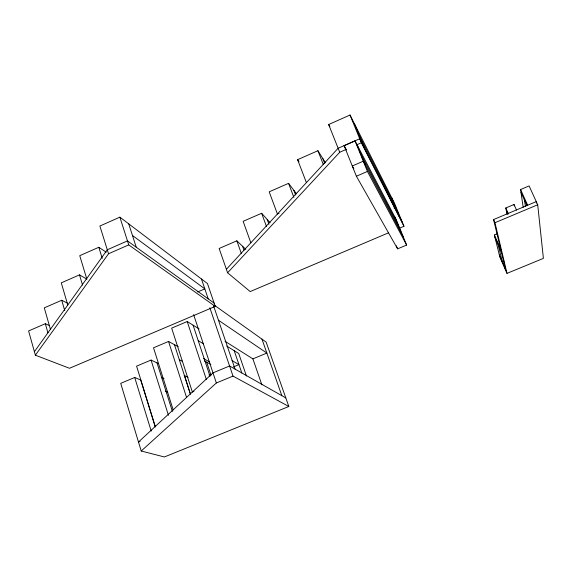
<?xml version="1.0" encoding="UTF-8"?>
<svg xmlns="http://www.w3.org/2000/svg" width="572" height="572" viewBox="0 0 572 572"><rect width="100%" height="100%" fill="white"/><g stroke="black" fill="none" stroke-linecap="round" stroke-linejoin="round"><path stroke-width="0.86" d="M34.392 351.694L107.293 249.771L127.456 240.905L214.128 303.11M35.364 355.183L108.537 253.768L128.736 244.895L215.244 306.392L69.484 368.282L35.364 355.183L28.6 330.945L45.331 323.702L49.306 325.489M226.383 269.276L338.131 148.262L359.702 138.774L402.609 222.98M388.338 232.904L250.171 291.57L227.599 272.772L339.725 152.259L346.124 149.442M141.22 451.015L216.352 382.975L232.997 376.097L288.831 406.492L164.4 456.971L141.22 451.015L120.713 383.347L134.699 377.484L140.712 380.008L155.269 427.027M215.244 306.392L207.464 283.54L119.877 217.153L99.885 226.026L108.537 253.768M339.725 152.259L328.65 124.517L350.021 115.029L394.566 203.389L403.961 226.269L399.849 228.013M106.199 252.166L98.806 247.276L79.744 255.677L86.672 278.6M306.406 182.618L297.59 159.681L317.91 150.722L325.225 162.419M344.13 145.696L355.026 140.905L396.21 219.612L406.62 245.059L397.611 248.856L356.392 176.24L344.13 145.696L346.51 149.993M356.528 144.88L361.332 142.771L403.961 226.269M86.873 279.157L79.494 274.875L61.276 282.854L67.782 305.012M296.532 193.872L288.56 183.34L269.19 191.82L277.42 214.007L279.05 213.299M67.596 303.267L61.726 300.264L44.287 307.858L50.415 329.293M270.077 222.658L261.633 213.27L243.136 221.314L250.843 242.785M356.392 176.24L367.424 171.443L406.62 245.059M245.803 249.328L236.844 240.819L219.14 248.477L227.599 272.772M197.676 291.956L204.826 288.896L132.475 235.492M394.001 207.972L395.602 207.286L359.295 135.643M199.056 328.879L187.23 321.535L171.65 328.142L192.371 392.013L193.965 391.355M523.187 207.257L520.57 189.539L529.093 185.929L537.709 204.776L543.4 258.38L506.992 273.373L499.856 257.057L494.38 234.978L497.468 233.683M178.292 346.754L168.533 341.455L153.518 347.79L173.173 409.838M507.014 214.157L505.791 207.972L514.021 204.504L516.545 210.131M158.63 363.67L151.058 360.06L136.579 366.151L155.255 426.469M505.798 270.642L493.572 219.562L536.264 201.623L536.422 203.053M506.992 273.373L494.966 222.715L537.709 204.776M233.262 367.009L238.967 364.643L232.046 360.575M225.018 341.277L252.888 358.866L266.859 353.074L218.461 320.234M503.946 261.132L502.33 261.804L498.105 244.494M140.083 441.377L138.495 442.027L212.991 372.873L229.572 365.987L285.821 397.948M165.301 391.105L167.753 392.127M161.683 377.591L164.057 378.65M184.148 375.411L188.088 377.298M179.336 359.752L182.454 361.354M208.959 374.917L210.517 375.718M204.368 360.918L210.846 364.443M203.553 358.572L209.709 361.947M198.219 340.683L203.603 343.843M226.727 346.053L238.731 353.503L246.439 375.997M214.471 305.291L266.13 342.092L288.831 406.492M297.59 159.681L299.042 161.783M353.825 168.733L352.273 165.987L363.263 161.197L403.131 236.529M328.65 124.517L329.887 126.705M361.375 155.277L398.155 225.182M520.57 189.539L527.684 205.226M520.999 192.478L527.005 205.713M505.791 207.972L508.301 213.592M506.327 210.675L508.007 214.457M493.572 219.562L494.966 222.715M494.38 234.978L500.729 249.442M494.966 237.33L501.265 251.701M499.342 254.983L505.326 268.654M391.541 197.376L399.699 217.26M394.68 216.681L401.644 233.726M354.554 124.017L364.071 147.354M350.021 115.029L361.332 142.771M357.307 145.259L365.472 165.365M355.026 140.905L367.424 171.443M396.353 245.76L397.611 248.856M322.858 158.63L324.746 163.449M317.91 150.722L323.373 164.65M293.836 190.319L295.602 194.973M288.56 183.34L293.844 197.311M267.174 219.433L268.962 224.288M261.633 213.27L266.466 226.483M242.592 246.275L243.987 250.2M236.844 240.819L241.27 253.296M261.955 339.117L281.839 395.681M252.888 358.866L261.862 384.763M234.205 350.693L241.82 372.994M213.606 305.948L235.078 369.119M201.473 279L208.208 298.863M209.86 307.765L232.997 376.097M193.622 314.664L216.352 382.975M206.671 362.169L211.025 375.296M193.079 325.168L210.017 376.276M187.23 321.535L206.37 379.536M174.453 344.673L190.462 394.137M184.57 376.047L190.312 393.793M168.533 341.455L186.601 397.561M128.736 223.867L136.236 247.204M119.877 217.153L128.736 244.895M157.035 362.913L172.386 411.432M151.058 360.06L168.447 415.293M98.806 247.276L102.216 258.315M134.699 377.484L151.208 431.081M79.494 274.875L82.561 285.106M61.726 300.264L64.736 310.56M45.331 323.702L47.934 332.832M514.021 204.504L514.257 205.87M524.524 200.25L525.396 206.435"/></g></svg>
